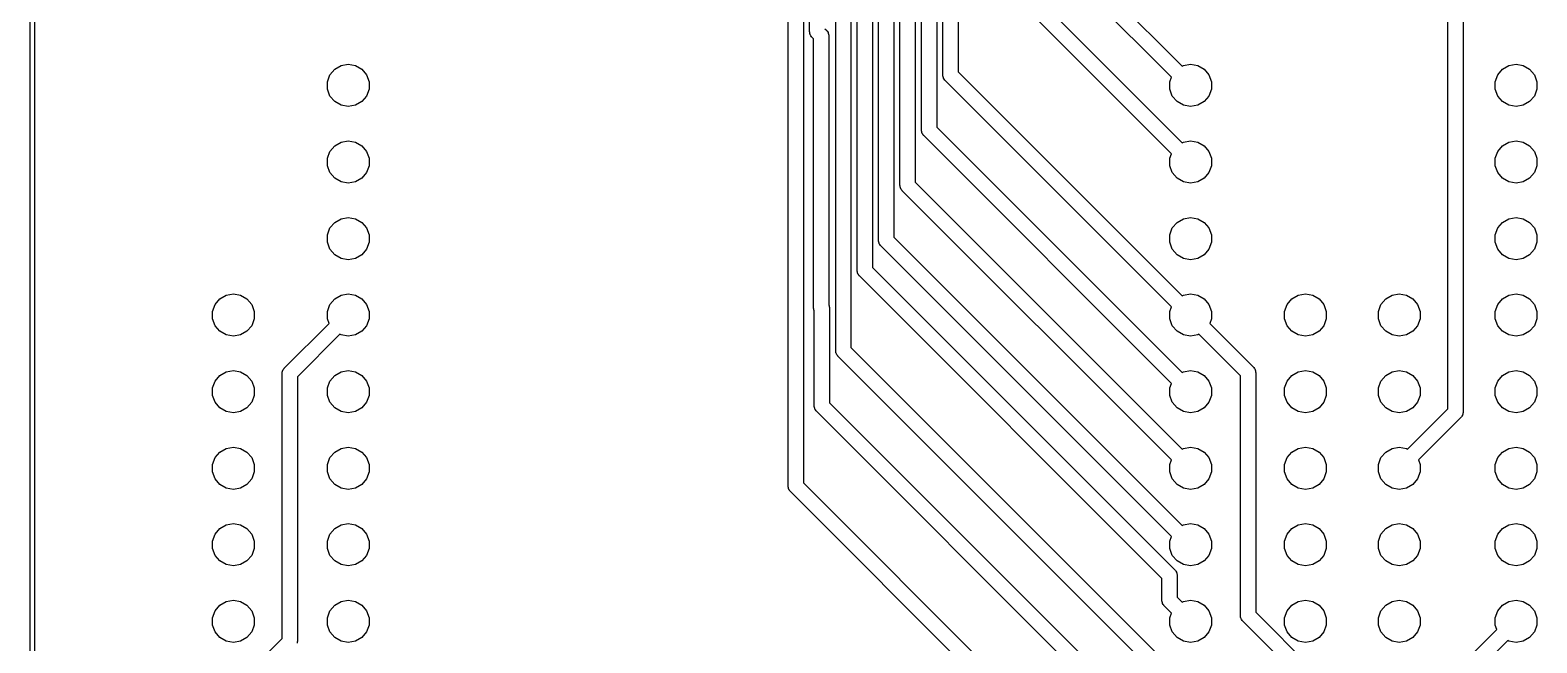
# Model space of a CAD drawing. Extents: x 25 to 346, y -457 to -16.
# Drawn here: x 25.32 to 75.3, y -358.22 to -337.89 of the extents above; entities that cross this region are included whole.
import ezdxf

# ---------------------------------------------------------------- set-up
doc = ezdxf.new("R2010")
doc.units = 0
doc.header["$MEASUREMENT"] = 0
doc.layers.add('BLACK', color=7, linetype='CONTINUOUS')

msp = doc.modelspace()

# ---------------------------------------------------------------- linework, layer by layer
at = {"layer": 'Black'}
for p, q in [((25.325, -456.565), (25.325, -16.51)), ((25.475, -16.585), (25.475, -456.49)), ((55.6006, -339.382), (55.6006, -265.619)), ((56.1086, -265.513), (56.1086, -339.277)), ((54.1781, -343.04), (54.1781, -266.208)), ((54.6861, -266.103), (54.6861, -342.934)), ((52.7557, -345.868), (52.7557, -266.805)), ((53.2637, -266.7), (53.2637, -345.762)), ((53.4669, -344.868), (53.4669, -266.511)), ((53.9749, -266.405), (53.9749, -344.763)), ((51.181, -337.947), (51.181, -267.313)), ((52.0445, -348.526), (52.0445, -267.161)), ((52.5525, -267.056), (52.5525, -348.421)), ((50.4698, -353.019), (50.4698, -267.608)), ((50.9778, -267.503), (50.9778, -352.914)), ((54.8894, -341.211), (54.8894, -292.481)), ((55.3974, -292.481), (55.3974, -341.106)), ((72.3519, -350.453), (72.3519, -331.572)), ((72.8599, -331.677), (72.8599, -350.558)), ((57.531, -333.079), (63.5397, -339.088)), ((63.1829, -339.45), (57.0974, -333.364)), ((63.1829, -341.99), (56.3862, -335.193)), ((56.8198, -334.908), (63.5397, -341.628)), ((51.689, -337.842), (51.7416, -337.894)), ((51.1829, -337.958), (51.181, -337.947)), ((51.182, -337.969), (51.1829, -337.958)), ((51.1906, -338.001), (51.182, -337.969)), ((51.1963, -338.034), (51.1906, -338.001)), ((51.2019, -338.044), (51.1963, -338.034)), ((51.2048, -338.054), (51.2019, -338.044)), ((51.2238, -338.082), (51.2048, -338.054)), ((51.2404, -338.11), (51.2238, -338.082)), ((51.249, -338.117), (51.2404, -338.11)), ((51.2554, -338.127), (51.249, -338.117)), ((51.308, -338.179), (51.2554, -338.127)), ((51.308, -347.091), (51.308, -338.179)), ((51.7416, -337.894), (51.748, -337.904)), ((51.748, -337.904), (51.7566, -337.911)), ((51.7566, -337.911), (51.7732, -337.939)), ((51.7732, -337.939), (51.7922, -337.967)), ((51.7922, -337.967), (51.7951, -337.977)), ((51.7951, -337.977), (51.8007, -337.987)), ((51.8007, -337.987), (51.8064, -338.02)), ((51.8064, -338.02), (51.815, -338.052)), ((51.815, -338.052), (51.8141, -338.063)), ((51.8141, -338.063), (51.816, -338.074)), ((51.816, -338.074), (51.816, -347.007)), ((35.2703, -339.374), (35.4268, -339.188)), ((35.4268, -339.188), (35.6377, -339.066)), ((35.6377, -339.066), (35.8775, -339.024)), ((35.8775, -339.024), (36.1173, -339.066)), ((36.1173, -339.066), (36.3282, -339.188)), ((36.3282, -339.188), (36.4847, -339.374)), ((56.1086, -339.277), (63.5397, -346.708)), ((63.5397, -339.088), (63.5777, -339.066)), ((63.5777, -339.066), (63.8175, -339.024)), ((63.8175, -339.024), (64.0573, -339.066)), ((64.0573, -339.066), (64.2682, -339.188)), ((64.2682, -339.188), (64.4247, -339.374)), ((74.0053, -339.374), (74.1618, -339.188)), ((74.1618, -339.188), (74.3727, -339.066)), ((74.3727, -339.066), (74.6125, -339.024)), ((74.6125, -339.024), (74.8523, -339.066)), ((74.8523, -339.066), (75.0632, -339.188)), ((75.0632, -339.188), (75.2197, -339.374)), ((35.187, -339.603), (35.2703, -339.374)), ((35.187, -339.847), (35.187, -339.603)), ((35.2703, -340.076), (35.187, -339.847)), ((36.4847, -339.374), (36.568, -339.603)), ((36.568, -339.847), (36.4847, -340.076)), ((36.568, -339.603), (36.568, -339.847)), ((55.6025, -339.393), (55.6006, -339.382)), ((55.6015, -339.404), (55.6025, -339.393)), ((55.6101, -339.436), (55.6015, -339.404)), ((55.6159, -339.469), (55.6101, -339.436)), ((55.6215, -339.479), (55.6159, -339.469)), ((55.6244, -339.489), (55.6215, -339.479)), ((55.6434, -339.517), (55.6244, -339.489)), ((55.66, -339.545), (55.6434, -339.517)), ((55.6686, -339.553), (55.66, -339.545)), ((55.675, -339.562), (55.6686, -339.553)), ((63.1829, -347.07), (55.675, -339.562)), ((63.127, -339.603), (63.1829, -339.45)), ((63.127, -339.847), (63.127, -339.603)), ((63.2103, -340.076), (63.127, -339.847)), ((64.4247, -339.374), (64.508, -339.603)), ((64.508, -339.847), (64.4247, -340.076)), ((64.508, -339.603), (64.508, -339.847)), ((73.922, -339.603), (74.0053, -339.374)), ((73.922, -339.847), (73.922, -339.603)), ((74.0053, -340.076), (73.922, -339.847)), ((75.2197, -339.374), (75.303, -339.603)), ((75.303, -339.847), (75.2197, -340.076)), ((75.303, -339.603), (75.303, -339.847)), ((35.4268, -340.262), (35.2703, -340.076)), ((35.6377, -340.384), (35.4268, -340.262)), ((36.3282, -340.262), (36.1173, -340.384)), ((36.4847, -340.076), (36.3282, -340.262)), ((63.3668, -340.262), (63.2103, -340.076)), ((63.5777, -340.384), (63.3668, -340.262)), ((64.2682, -340.262), (64.0573, -340.384)), ((64.4247, -340.076), (64.2682, -340.262)), ((74.1618, -340.262), (74.0053, -340.076)), ((74.3727, -340.384), (74.1618, -340.262)), ((75.0632, -340.262), (74.8523, -340.384)), ((75.2197, -340.076), (75.0632, -340.262)), ((35.8775, -340.426), (35.6377, -340.384)), ((36.1173, -340.384), (35.8775, -340.426)), ((63.8175, -340.426), (63.5777, -340.384)), ((64.0573, -340.384), (63.8175, -340.426)), ((74.6125, -340.426), (74.3727, -340.384)), ((74.8523, -340.384), (74.6125, -340.426)), ((54.8913, -341.222), (54.8894, -341.211)), ((54.8903, -341.233), (54.8913, -341.222)), ((54.8989, -341.265), (54.8903, -341.233)), ((54.9047, -341.298), (54.8989, -341.265)), ((54.9103, -341.307), (54.9047, -341.298)), ((54.9132, -341.318), (54.9103, -341.307)), ((54.9322, -341.345), (54.9132, -341.318)), ((54.9488, -341.374), (54.9322, -341.345)), ((55.3974, -341.106), (63.5397, -349.248)), ((35.2703, -341.914), (35.4268, -341.728)), ((35.4268, -341.728), (35.6377, -341.606)), ((35.6377, -341.606), (35.8775, -341.564)), ((35.8775, -341.564), (36.1173, -341.606)), ((36.1173, -341.606), (36.3282, -341.728)), ((36.3282, -341.728), (36.4847, -341.914)), ((54.9573, -341.381), (54.9488, -341.374)), ((54.9638, -341.39), (54.9573, -341.381)), ((63.1829, -349.61), (54.9638, -341.39)), ((63.5397, -341.628), (63.5777, -341.606)), ((63.5777, -341.606), (63.8175, -341.564)), ((63.8175, -341.564), (64.0573, -341.606)), ((64.0573, -341.606), (64.2682, -341.728)), ((64.2682, -341.728), (64.4247, -341.914)), ((74.0053, -341.914), (74.1618, -341.728)), ((74.1618, -341.728), (74.3727, -341.606)), ((74.3727, -341.606), (74.6125, -341.564)), ((74.6125, -341.564), (74.8523, -341.606)), ((74.8523, -341.606), (75.0632, -341.728)), ((75.0632, -341.728), (75.2197, -341.914)), ((35.187, -342.143), (35.2703, -341.914)), ((35.187, -342.387), (35.187, -342.143)), ((36.4847, -341.914), (36.568, -342.143)), ((36.568, -342.143), (36.568, -342.387)), ((63.127, -342.143), (63.1829, -341.99)), ((63.127, -342.387), (63.127, -342.143)), ((64.4247, -341.914), (64.508, -342.143)), ((64.508, -342.143), (64.508, -342.387)), ((73.922, -342.143), (74.0053, -341.914)), ((73.922, -342.387), (73.922, -342.143)), ((75.2197, -341.914), (75.303, -342.143)), ((75.303, -342.143), (75.303, -342.387)), ((35.2703, -342.616), (35.187, -342.387)), ((35.4268, -342.802), (35.2703, -342.616)), ((35.6377, -342.924), (35.4268, -342.802)), ((36.3282, -342.802), (36.1173, -342.924)), ((36.4847, -342.616), (36.3282, -342.802)), ((36.568, -342.387), (36.4847, -342.616)), ((63.2103, -342.616), (63.127, -342.387)), ((63.3668, -342.802), (63.2103, -342.616)), ((63.5777, -342.924), (63.3668, -342.802)), ((64.2682, -342.802), (64.0573, -342.924)), ((64.4247, -342.616), (64.2682, -342.802)), ((64.508, -342.387), (64.4247, -342.616)), ((74.0053, -342.616), (73.922, -342.387)), ((74.1618, -342.802), (74.0053, -342.616)), ((74.3727, -342.924), (74.1618, -342.802)), ((75.0632, -342.802), (74.8523, -342.924)), ((75.2197, -342.616), (75.0632, -342.802)), ((75.303, -342.387), (75.2197, -342.616)), ((35.8775, -342.966), (35.6377, -342.924)), ((36.1173, -342.924), (35.8775, -342.966)), ((54.1801, -343.051), (54.1781, -343.04)), ((54.1791, -343.062), (54.1801, -343.051)), ((54.1877, -343.094), (54.1791, -343.062)), ((54.1935, -343.127), (54.1877, -343.094)), ((54.1991, -343.136), (54.1935, -343.127)), ((54.2019, -343.147), (54.1991, -343.136)), ((54.221, -343.174), (54.2019, -343.147)), ((54.2376, -343.203), (54.221, -343.174)), ((54.2461, -343.21), (54.2376, -343.203)), ((54.2525, -343.219), (54.2461, -343.21)), ((63.1829, -352.15), (54.2525, -343.219)), ((54.6861, -342.934), (63.5397, -351.788)), ((63.8175, -342.966), (63.5777, -342.924)), ((64.0573, -342.924), (63.8175, -342.966)), ((74.6125, -342.966), (74.3727, -342.924)), ((74.8523, -342.924), (74.6125, -342.966)), ((35.2703, -344.454), (35.4268, -344.268)), ((35.4268, -344.268), (35.6377, -344.146)), ((35.6377, -344.146), (35.8775, -344.104)), ((35.8775, -344.104), (36.1173, -344.146)), ((36.1173, -344.146), (36.3282, -344.268)), ((36.3282, -344.268), (36.4847, -344.454)), ((63.2103, -344.454), (63.3668, -344.268)), ((63.3668, -344.268), (63.5777, -344.146)), ((63.5777, -344.146), (63.8175, -344.104)), ((63.8175, -344.104), (64.0573, -344.146)), ((64.0573, -344.146), (64.2682, -344.268)), ((64.2682, -344.268), (64.4247, -344.454)), ((74.0053, -344.454), (74.1618, -344.268)), ((74.1618, -344.268), (74.3727, -344.146)), ((74.3727, -344.146), (74.6125, -344.104)), ((74.6125, -344.104), (74.8523, -344.146)), ((74.8523, -344.146), (75.0632, -344.268)), ((75.0632, -344.268), (75.2197, -344.454)), ((35.187, -344.683), (35.2703, -344.454)), ((35.187, -344.927), (35.187, -344.683)), ((36.4847, -344.454), (36.568, -344.683)), ((36.568, -344.683), (36.568, -344.927)), ((53.9749, -344.763), (63.2986, -354.087)), ((63.127, -344.683), (63.2103, -344.454)), ((63.127, -344.927), (63.127, -344.683)), ((64.4247, -344.454), (64.508, -344.683)), ((64.508, -344.683), (64.508, -344.927)), ((73.922, -344.683), (74.0053, -344.454)), ((73.922, -344.927), (73.922, -344.683)), ((75.2197, -344.454), (75.303, -344.683)), ((75.303, -344.683), (75.303, -344.927)), ((35.2703, -345.156), (35.187, -344.927)), ((35.4268, -345.342), (35.2703, -345.156)), ((35.6377, -345.464), (35.4268, -345.342)), ((36.3282, -345.342), (36.1173, -345.464)), ((36.4847, -345.156), (36.3282, -345.342)), ((36.568, -344.927), (36.4847, -345.156)), ((53.4689, -344.879), (53.4669, -344.868)), ((53.4679, -344.891), (53.4689, -344.879)), ((53.4765, -344.923), (53.4679, -344.891)), ((53.4823, -344.955), (53.4765, -344.923)), ((53.4878, -344.965), (53.4823, -344.955)), ((53.4907, -344.976), (53.4878, -344.965)), ((53.5098, -345.003), (53.4907, -344.976)), ((53.5264, -345.032), (53.5098, -345.003)), ((53.5349, -345.039), (53.5264, -345.032)), ((53.5413, -345.048), (53.5349, -345.039)), ((62.9394, -354.446), (53.5413, -345.048)), ((63.2103, -345.156), (63.127, -344.927)), ((63.3668, -345.342), (63.2103, -345.156)), ((63.5777, -345.464), (63.3668, -345.342)), ((64.2682, -345.342), (64.0573, -345.464)), ((64.4247, -345.156), (64.2682, -345.342)), ((64.508, -344.927), (64.4247, -345.156)), ((74.0053, -345.156), (73.922, -344.927)), ((74.1618, -345.342), (74.0053, -345.156)), ((74.3727, -345.464), (74.1618, -345.342)), ((75.0632, -345.342), (74.8523, -345.464)), ((75.2197, -345.156), (75.0632, -345.342)), ((75.303, -344.927), (75.2197, -345.156)), ((35.8775, -345.506), (35.6377, -345.464)), ((36.1173, -345.464), (35.8775, -345.506)), ((53.2637, -345.762), (63.2986, -355.797)), ((63.8175, -345.506), (63.5777, -345.464)), ((64.0573, -345.464), (63.8175, -345.506)), ((74.6125, -345.506), (74.3727, -345.464)), ((74.8523, -345.464), (74.6125, -345.506)), ((52.7577, -345.879), (52.7557, -345.868)), ((52.7567, -345.89), (52.7577, -345.879)), ((52.7653, -345.922), (52.7567, -345.89)), ((52.771, -345.955), (52.7653, -345.922)), ((52.7766, -345.964), (52.771, -345.955)), ((52.7795, -345.975), (52.7766, -345.964)), ((52.7986, -346.002), (52.7795, -345.975)), ((52.8152, -346.031), (52.7986, -346.002)), ((52.8237, -346.038), (52.8152, -346.031)), ((52.8301, -346.047), (52.8237, -346.038)), ((62.865, -356.082), (52.8301, -346.047)), ((31.4603, -346.994), (31.6168, -346.808)), ((31.6168, -346.808), (31.8277, -346.686)), ((31.8277, -346.686), (32.0675, -346.644)), ((32.0675, -346.644), (32.3073, -346.686)), ((32.3073, -346.686), (32.5182, -346.808)), ((32.5182, -346.808), (32.6747, -346.994)), ((35.2703, -346.994), (35.4268, -346.808)), ((35.4268, -346.808), (35.6377, -346.686)), ((35.6377, -346.686), (35.8775, -346.644)), ((35.8775, -346.644), (36.1173, -346.686)), ((36.1173, -346.686), (36.3282, -346.808)), ((36.3282, -346.808), (36.4847, -346.994)), ((63.5397, -346.708), (63.5777, -346.686)), ((63.5777, -346.686), (63.8175, -346.644)), ((63.8175, -346.644), (64.0573, -346.686)), ((64.0573, -346.686), (64.2682, -346.808)), ((64.2682, -346.808), (64.4247, -346.994)), ((67.0203, -346.994), (67.1768, -346.808)), ((67.1768, -346.808), (67.3877, -346.686)), ((67.3877, -346.686), (67.6275, -346.644)), ((67.6275, -346.644), (67.8673, -346.686)), ((67.8673, -346.686), (68.0782, -346.808)), ((68.0782, -346.808), (68.2347, -346.994)), ((70.1318, -346.994), (70.2883, -346.808)), ((70.2883, -346.808), (70.4992, -346.686)), ((70.4992, -346.686), (70.739, -346.644)), ((70.739, -346.644), (70.9788, -346.686)), ((70.9788, -346.686), (71.1897, -346.808)), ((71.1897, -346.808), (71.3462, -346.994)), ((74.0053, -346.994), (74.1618, -346.808)), ((74.1618, -346.808), (74.3727, -346.686)), ((74.3727, -346.686), (74.6125, -346.644)), ((74.6125, -346.644), (74.8523, -346.686)), ((74.8523, -346.686), (75.0632, -346.808)), ((75.0632, -346.808), (75.2197, -346.994)), ((31.377, -347.223), (31.4603, -346.994)), ((31.377, -347.467), (31.377, -347.223)), ((32.6747, -346.994), (32.758, -347.223)), ((32.758, -347.223), (32.758, -347.467)), ((35.187, -347.223), (35.2703, -346.994)), ((35.187, -347.467), (35.187, -347.223)), ((36.4847, -346.994), (36.568, -347.223)), ((36.568, -347.223), (36.568, -347.467)), ((51.3099, -347.102), (51.308, -347.091)), ((51.309, -347.113), (51.3099, -347.102)), ((51.3176, -347.145), (51.309, -347.113)), ((51.3233, -347.178), (51.3176, -347.145)), ((51.3289, -347.188), (51.3233, -347.178)), ((51.3318, -347.198), (51.3289, -347.188)), ((51.3333, -347.201), (51.3318, -347.198)), ((51.3333, -350.355), (51.3333, -347.201)), ((51.816, -347.007), (51.8175, -347.009)), ((51.8175, -347.009), (51.8204, -347.02)), ((51.8204, -347.02), (51.826, -347.029)), ((51.826, -347.029), (51.8318, -347.062)), ((51.8318, -347.062), (51.8403, -347.094)), ((51.8403, -347.094), (51.8394, -347.105)), ((51.8394, -347.105), (51.8413, -347.116)), ((51.8413, -347.116), (51.8413, -350.25)), ((63.127, -347.223), (63.1829, -347.07)), ((63.127, -347.467), (63.127, -347.223)), ((64.4247, -346.994), (64.508, -347.223)), ((64.508, -347.223), (64.508, -347.467)), ((66.937, -347.223), (67.0203, -346.994)), ((66.937, -347.467), (66.937, -347.223)), ((68.2347, -346.994), (68.318, -347.223)), ((68.318, -347.223), (68.318, -347.467)), ((70.0485, -347.223), (70.1318, -346.994)), ((70.0485, -347.467), (70.0485, -347.223)), ((71.3462, -346.994), (71.4295, -347.223)), ((71.4295, -347.223), (71.4295, -347.467)), ((73.922, -347.223), (74.0053, -346.994)), ((73.922, -347.467), (73.922, -347.223)), ((75.2197, -346.994), (75.303, -347.223)), ((75.303, -347.223), (75.303, -347.467)), ((31.4603, -347.696), (31.377, -347.467)), ((31.6168, -347.882), (31.4603, -347.696)), ((32.6747, -347.696), (32.5182, -347.882)), ((32.758, -347.467), (32.6747, -347.696)), ((33.7548, -349.108), (35.2429, -347.62)), ((35.2429, -347.62), (35.187, -347.467)), ((36.4847, -347.696), (36.3282, -347.882)), ((36.568, -347.467), (36.4847, -347.696)), ((63.2103, -347.696), (63.127, -347.467)), ((63.3668, -347.882), (63.2103, -347.696)), ((64.508, -347.467), (64.4521, -347.62)), ((64.4521, -347.62), (65.9021, -349.07)), ((67.0203, -347.696), (66.937, -347.467)), ((67.1768, -347.882), (67.0203, -347.696)), ((68.2347, -347.696), (68.0782, -347.882)), ((68.318, -347.467), (68.2347, -347.696)), ((70.1318, -347.696), (70.0485, -347.467)), ((70.2883, -347.882), (70.1318, -347.696)), ((71.3462, -347.696), (71.1897, -347.882)), ((71.4295, -347.467), (71.3462, -347.696)), ((74.0053, -347.696), (73.922, -347.467)), ((74.1618, -347.882), (74.0053, -347.696)), ((75.2197, -347.696), (75.0632, -347.882)), ((75.303, -347.467), (75.2197, -347.696)), ((31.8277, -348.004), (31.6168, -347.882)), ((32.0675, -348.046), (31.8277, -348.004)), ((32.3073, -348.004), (32.0675, -348.046)), ((32.5182, -347.882), (32.3073, -348.004)), ((35.5997, -347.982), (34.1884, -349.393)), ((35.6377, -348.004), (35.5997, -347.982)), ((35.8775, -348.046), (35.6377, -348.004)), ((36.1173, -348.004), (35.8775, -348.046)), ((36.3282, -347.882), (36.1173, -348.004)), ((63.5777, -348.004), (63.3668, -347.882)), ((63.8175, -348.046), (63.5777, -348.004)), ((64.0573, -348.004), (63.8175, -348.046)), ((64.0953, -347.982), (64.0573, -348.004)), ((65.4685, -349.355), (64.0953, -347.982)), ((67.3877, -348.004), (67.1768, -347.882)), ((67.6275, -348.046), (67.3877, -348.004)), ((67.8673, -348.004), (67.6275, -348.046)), ((68.0782, -347.882), (67.8673, -348.004)), ((70.4992, -348.004), (70.2883, -347.882)), ((70.739, -348.046), (70.4992, -348.004)), ((70.9788, -348.004), (70.739, -348.046)), ((71.1897, -347.882), (70.9788, -348.004)), ((74.3727, -348.004), (74.1618, -347.882)), ((74.6125, -348.046), (74.3727, -348.004)), ((74.8523, -348.004), (74.6125, -348.046)), ((75.0632, -347.882), (74.8523, -348.004)), ((52.0465, -348.537), (52.0445, -348.526)), ((52.0455, -348.548), (52.0465, -348.537)), ((52.0541, -348.58), (52.0455, -348.548)), ((52.0598, -348.613), (52.0541, -348.58)), ((52.0654, -348.623), (52.0598, -348.613)), ((52.0683, -348.633), (52.0654, -348.623)), ((52.0874, -348.661), (52.0683, -348.633)), ((52.1039, -348.689), (52.0874, -348.661)), ((52.1125, -348.696), (52.1039, -348.689)), ((52.1189, -348.706), (52.1125, -348.696)), ((63.1829, -359.77), (52.1189, -348.706)), ((52.5525, -348.421), (63.5397, -359.408)), ((31.6168, -349.348), (31.8277, -349.226)), ((31.8277, -349.226), (32.0675, -349.184)), ((32.0675, -349.184), (32.3073, -349.226)), ((32.3073, -349.226), (32.5182, -349.348)), ((33.6804, -349.288), (33.6824, -349.277)), ((33.6804, -358.073), (33.6804, -349.288)), ((33.6814, -349.266), (33.69, -349.234)), ((33.6824, -349.277), (33.6814, -349.266)), ((33.69, -349.234), (33.6957, -349.201)), ((33.6957, -349.201), (33.7013, -349.192)), ((33.7013, -349.192), (33.7042, -349.181)), ((33.7042, -349.181), (33.7232, -349.154)), ((33.7232, -349.154), (33.7398, -349.125)), ((33.7398, -349.125), (33.7484, -349.118)), ((33.7484, -349.118), (33.7548, -349.108)), ((35.4268, -349.348), (35.6377, -349.226)), ((35.6377, -349.226), (35.8775, -349.184)), ((35.8775, -349.184), (36.1173, -349.226)), ((36.1173, -349.226), (36.3282, -349.348)), ((63.5397, -349.248), (63.5777, -349.226)), ((63.5777, -349.226), (63.8175, -349.184)), ((63.8175, -349.184), (64.0573, -349.226)), ((64.0573, -349.226), (64.2682, -349.348)), ((65.9021, -349.07), (65.9085, -349.08)), ((65.9085, -349.08), (65.9171, -349.087)), ((65.9171, -349.087), (65.9337, -349.115)), ((65.9337, -349.115), (65.9527, -349.143)), ((65.9527, -349.143), (65.9556, -349.153)), ((65.9556, -349.153), (65.9612, -349.163)), ((65.9612, -349.163), (65.9669, -349.196)), ((65.9669, -349.196), (65.9755, -349.228)), ((65.9755, -349.228), (65.9746, -349.239)), ((65.9746, -349.239), (65.9765, -349.25)), ((65.9765, -349.25), (65.9765, -357.205)), ((67.1768, -349.348), (67.3877, -349.226)), ((67.3877, -349.226), (67.6275, -349.184)), ((67.6275, -349.184), (67.8673, -349.226)), ((67.8673, -349.226), (68.0782, -349.348)), ((70.2883, -349.348), (70.4992, -349.226)), ((70.4992, -349.226), (70.739, -349.184)), ((70.739, -349.184), (70.9788, -349.226)), ((70.9788, -349.226), (71.1897, -349.348)), ((74.1618, -349.348), (74.3727, -349.226)), ((74.3727, -349.226), (74.6125, -349.184)), ((74.6125, -349.184), (74.8523, -349.226)), ((74.8523, -349.226), (75.0632, -349.348)), ((31.377, -349.763), (31.4603, -349.534)), ((31.377, -350.007), (31.377, -349.763)), ((31.4603, -349.534), (31.6168, -349.348)), ((32.5182, -349.348), (32.6747, -349.534)), ((32.6747, -349.534), (32.758, -349.763)), ((32.758, -349.763), (32.758, -350.007)), ((34.1884, -349.393), (34.1884, -358.178)), ((35.187, -349.763), (35.2703, -349.534)), ((35.187, -350.007), (35.187, -349.763)), ((35.2703, -349.534), (35.4268, -349.348)), ((36.3282, -349.348), (36.4847, -349.534)), ((36.4847, -349.534), (36.568, -349.763)), ((36.568, -349.763), (36.568, -350.007)), ((63.127, -349.763), (63.1829, -349.61)), ((63.127, -350.007), (63.127, -349.763)), ((64.2682, -349.348), (64.4247, -349.534)), ((64.4247, -349.534), (64.508, -349.763)), ((64.508, -349.763), (64.508, -350.007)), ((65.4685, -357.31), (65.4685, -349.355)), ((66.937, -349.763), (67.0203, -349.534)), ((66.937, -350.007), (66.937, -349.763)), ((67.0203, -349.534), (67.1768, -349.348)), ((68.0782, -349.348), (68.2347, -349.534)), ((68.2347, -349.534), (68.318, -349.763)), ((68.318, -349.763), (68.318, -350.007)), ((70.0485, -349.763), (70.1318, -349.534)), ((70.0485, -350.007), (70.0485, -349.763)), ((70.1318, -349.534), (70.2883, -349.348)), ((71.1897, -349.348), (71.3462, -349.534)), ((71.3462, -349.534), (71.4295, -349.763)), ((71.4295, -349.763), (71.4295, -350.007)), ((73.922, -349.763), (74.0053, -349.534)), ((73.922, -350.007), (73.922, -349.763)), ((74.0053, -349.534), (74.1618, -349.348)), ((75.0632, -349.348), (75.2197, -349.534)), ((75.2197, -349.534), (75.303, -349.763)), ((75.303, -349.763), (75.303, -350.007)), ((31.4603, -350.236), (31.377, -350.007)), ((31.6168, -350.422), (31.4603, -350.236)), ((32.6747, -350.236), (32.5182, -350.422)), ((32.758, -350.007), (32.6747, -350.236)), ((35.2703, -350.236), (35.187, -350.007)), ((35.4268, -350.422), (35.2703, -350.236)), ((36.4847, -350.236), (36.3282, -350.422)), ((36.568, -350.007), (36.4847, -350.236)), ((51.8413, -350.25), (63.5397, -361.948)), ((63.2103, -350.236), (63.127, -350.007)), ((63.3668, -350.422), (63.2103, -350.236)), ((64.4247, -350.236), (64.2682, -350.422)), ((64.508, -350.007), (64.4247, -350.236)), ((67.0203, -350.236), (66.937, -350.007)), ((67.1768, -350.422), (67.0203, -350.236)), ((68.2347, -350.236), (68.0782, -350.422)), ((68.318, -350.007), (68.2347, -350.236)), ((70.1318, -350.236), (70.0485, -350.007)), ((70.2883, -350.422), (70.1318, -350.236)), ((71.3462, -350.236), (71.1897, -350.422)), ((71.4295, -350.007), (71.3462, -350.236)), ((74.0053, -350.236), (73.922, -350.007)), ((74.1618, -350.422), (74.0053, -350.236)), ((75.2197, -350.236), (75.0632, -350.422)), ((75.303, -350.007), (75.2197, -350.236)), ((31.8277, -350.544), (31.6168, -350.422)), ((32.0675, -350.586), (31.8277, -350.544)), ((32.3073, -350.544), (32.0675, -350.586)), ((32.5182, -350.422), (32.3073, -350.544)), ((35.6377, -350.544), (35.4268, -350.422)), ((35.8775, -350.586), (35.6377, -350.544)), ((36.1173, -350.544), (35.8775, -350.586)), ((36.3282, -350.422), (36.1173, -350.544)), ((51.3353, -350.366), (51.3333, -350.355)), ((51.3343, -350.377), (51.3353, -350.366)), ((51.3429, -350.409), (51.3343, -350.377)), ((51.3486, -350.442), (51.3429, -350.409)), ((51.3542, -350.451), (51.3486, -350.442)), ((51.3571, -350.462), (51.3542, -350.451)), ((51.3761, -350.489), (51.3571, -350.462)), ((51.3927, -350.518), (51.3761, -350.489)), ((51.4013, -350.525), (51.3927, -350.518)), ((51.4077, -350.534), (51.4013, -350.525)), ((63.1829, -362.31), (51.4077, -350.534)), ((63.5777, -350.544), (63.3668, -350.422)), ((63.8175, -350.586), (63.5777, -350.544)), ((64.0573, -350.544), (63.8175, -350.586)), ((64.2682, -350.422), (64.0573, -350.544)), ((67.3877, -350.544), (67.1768, -350.422)), ((67.6275, -350.586), (67.3877, -350.544)), ((67.8673, -350.544), (67.6275, -350.586)), ((68.0782, -350.422), (67.8673, -350.544)), ((70.4992, -350.544), (70.2883, -350.422)), ((70.739, -350.586), (70.4992, -350.544)), ((70.9788, -350.544), (70.739, -350.586)), ((71.1897, -350.422), (70.9788, -350.544)), ((71.2579, -351.547), (72.3519, -350.453)), ((72.7855, -350.738), (71.6171, -351.906)), ((72.7919, -350.729), (72.7855, -350.738)), ((72.8005, -350.721), (72.7919, -350.729)), ((72.8171, -350.693), (72.8005, -350.721)), ((72.8361, -350.665), (72.8171, -350.693)), ((72.839, -350.655), (72.8361, -350.665)), ((72.8446, -350.645), (72.839, -350.655)), ((72.8504, -350.612), (72.8446, -350.645)), ((72.8589, -350.58), (72.8504, -350.612)), ((72.8599, -350.558), (72.858, -350.569)), ((72.858, -350.569), (72.8589, -350.58)), ((74.3727, -350.544), (74.1618, -350.422)), ((74.6125, -350.586), (74.3727, -350.544)), ((74.8523, -350.544), (74.6125, -350.586)), ((75.0632, -350.422), (74.8523, -350.544)), ((31.6168, -351.888), (31.8277, -351.766)), ((31.8277, -351.766), (32.0675, -351.724)), ((32.0675, -351.724), (32.3073, -351.766)), ((32.3073, -351.766), (32.5182, -351.888)), ((35.4268, -351.888), (35.6377, -351.766)), ((35.6377, -351.766), (35.8775, -351.724)), ((35.8775, -351.724), (36.1173, -351.766)), ((36.1173, -351.766), (36.3282, -351.888)), ((63.5397, -351.788), (63.5777, -351.766)), ((63.5777, -351.766), (63.8175, -351.724)), ((63.8175, -351.724), (64.0573, -351.766)), ((64.0573, -351.766), (64.2682, -351.888)), ((67.1768, -351.888), (67.3877, -351.766)), ((67.3877, -351.766), (67.6275, -351.724)), ((67.6275, -351.724), (67.8673, -351.766)), ((67.8673, -351.766), (68.0782, -351.888)), ((70.2883, -351.888), (70.4992, -351.766)), ((70.4992, -351.766), (70.739, -351.724)), ((70.739, -351.724), (70.9788, -351.766)), ((70.9788, -351.766), (71.0168, -351.788)), ((71.0168, -351.788), (71.2579, -351.547)), ((74.1618, -351.888), (74.3727, -351.766)), ((74.3727, -351.766), (74.6125, -351.724)), ((74.6125, -351.724), (74.8523, -351.766)), ((74.8523, -351.766), (75.0632, -351.888)), ((31.377, -352.303), (31.4603, -352.074)), ((31.377, -352.547), (31.377, -352.303)), ((31.4603, -352.074), (31.6168, -351.888)), ((32.5182, -351.888), (32.6747, -352.074)), ((32.6747, -352.074), (32.758, -352.303)), ((32.758, -352.303), (32.758, -352.547)), ((35.187, -352.303), (35.2703, -352.074)), ((35.187, -352.547), (35.187, -352.303)), ((35.2703, -352.074), (35.4268, -351.888)), ((36.3282, -351.888), (36.4847, -352.074)), ((36.4847, -352.074), (36.568, -352.303)), ((36.568, -352.303), (36.568, -352.547)), ((63.127, -352.303), (63.1829, -352.15)), ((63.127, -352.547), (63.127, -352.303)), ((64.2682, -351.888), (64.4247, -352.074)), ((64.4247, -352.074), (64.508, -352.303)), ((64.508, -352.303), (64.508, -352.547)), ((66.937, -352.303), (67.0203, -352.074)), ((66.937, -352.547), (66.937, -352.303)), ((67.0203, -352.074), (67.1768, -351.888)), ((68.0782, -351.888), (68.2347, -352.074)), ((68.2347, -352.074), (68.318, -352.303)), ((68.318, -352.303), (68.318, -352.547)), ((70.0485, -352.303), (70.1318, -352.074)), ((70.0485, -352.547), (70.0485, -352.303)), ((70.1318, -352.074), (70.2883, -351.888)), ((71.6171, -351.906), (71.3736, -352.15)), ((71.3736, -352.15), (71.4295, -352.303)), ((71.4295, -352.303), (71.4295, -352.547)), ((73.922, -352.303), (74.0053, -352.074)), ((73.922, -352.547), (73.922, -352.303)), ((74.0053, -352.074), (74.1618, -351.888)), ((75.0632, -351.888), (75.2197, -352.074)), ((75.2197, -352.074), (75.303, -352.303)), ((75.303, -352.303), (75.303, -352.547)), ((31.4603, -352.776), (31.377, -352.547)), ((31.6168, -352.962), (31.4603, -352.776)), ((32.6747, -352.776), (32.5182, -352.962)), ((32.758, -352.547), (32.6747, -352.776)), ((35.2703, -352.776), (35.187, -352.547)), ((35.4268, -352.962), (35.2703, -352.776)), ((36.4847, -352.776), (36.3282, -352.962)), ((36.568, -352.547), (36.4847, -352.776)), ((63.2103, -352.776), (63.127, -352.547)), ((63.3668, -352.962), (63.2103, -352.776)), ((64.4247, -352.776), (64.2682, -352.962)), ((64.508, -352.547), (64.4247, -352.776)), ((67.0203, -352.776), (66.937, -352.547)), ((67.1768, -352.962), (67.0203, -352.776)), ((68.2347, -352.776), (68.0782, -352.962)), ((68.318, -352.547), (68.2347, -352.776)), ((70.1318, -352.776), (70.0485, -352.547)), ((70.2883, -352.962), (70.1318, -352.776)), ((71.3462, -352.776), (71.1897, -352.962)), ((71.4295, -352.547), (71.3462, -352.776)), ((74.0053, -352.776), (73.922, -352.547)), ((74.1618, -352.962), (74.0053, -352.776)), ((75.2197, -352.776), (75.0632, -352.962)), ((75.303, -352.547), (75.2197, -352.776)), ((31.8277, -353.084), (31.6168, -352.962)), ((32.0675, -353.126), (31.8277, -353.084)), ((32.3073, -353.084), (32.0675, -353.126)), ((32.5182, -352.962), (32.3073, -353.084)), ((35.6377, -353.084), (35.4268, -352.962)), ((35.8775, -353.126), (35.6377, -353.084)), ((36.1173, -353.084), (35.8775, -353.126)), ((36.3282, -352.962), (36.1173, -353.084)), ((50.4717, -353.03), (50.4698, -353.019)), ((50.4708, -353.041), (50.4717, -353.03)), ((50.4793, -353.073), (50.4708, -353.041)), ((50.4851, -353.106), (50.4793, -353.073)), ((50.4907, -353.116), (50.4851, -353.106)), ((50.4936, -353.126), (50.4907, -353.116)), ((50.5126, -353.154), (50.4936, -353.126)), ((50.5292, -353.182), (50.5126, -353.154)), ((50.5378, -353.19), (50.5292, -353.182)), ((50.5442, -353.199), (50.5378, -353.19)), ((62.6501, -365.305), (50.5442, -353.199)), ((50.9778, -352.914), (62.9349, -364.871)), ((63.5777, -353.084), (63.3668, -352.962)), ((63.8175, -353.126), (63.5777, -353.084)), ((64.0573, -353.084), (63.8175, -353.126)), ((64.2682, -352.962), (64.0573, -353.084)), ((67.3877, -353.084), (67.1768, -352.962)), ((67.6275, -353.126), (67.3877, -353.084)), ((67.8673, -353.084), (67.6275, -353.126)), ((68.0782, -352.962), (67.8673, -353.084)), ((70.4992, -353.084), (70.2883, -352.962)), ((70.739, -353.126), (70.4992, -353.084)), ((70.9788, -353.084), (70.739, -353.126)), ((71.1897, -352.962), (70.9788, -353.084)), ((74.3727, -353.084), (74.1618, -352.962)), ((74.6125, -353.126), (74.3727, -353.084)), ((74.8523, -353.084), (74.6125, -353.126)), ((75.0632, -352.962), (74.8523, -353.084)), ((31.6168, -354.428), (31.8277, -354.306)), ((31.8277, -354.306), (32.0675, -354.264)), ((32.0675, -354.264), (32.3073, -354.306)), ((32.3073, -354.306), (32.5182, -354.428)), ((35.4268, -354.428), (35.6377, -354.306)), ((35.6377, -354.306), (35.8775, -354.264)), ((35.8775, -354.264), (36.1173, -354.306)), ((36.1173, -354.306), (36.3282, -354.428)), ((63.2986, -354.087), (63.5397, -354.328)), ((63.5397, -354.328), (63.5777, -354.306)), ((63.5777, -354.306), (63.8175, -354.264)), ((63.8175, -354.264), (64.0573, -354.306)), ((64.0573, -354.306), (64.2682, -354.428)), ((67.1768, -354.428), (67.3877, -354.306)), ((67.3877, -354.306), (67.6275, -354.264)), ((67.6275, -354.264), (67.8673, -354.306)), ((67.8673, -354.306), (68.0782, -354.428)), ((70.2883, -354.428), (70.4992, -354.306)), ((70.4992, -354.306), (70.739, -354.264)), ((70.739, -354.264), (70.9788, -354.306)), ((70.9788, -354.306), (71.1897, -354.428)), ((74.1618, -354.428), (74.3727, -354.306)), ((74.3727, -354.306), (74.6125, -354.264)), ((74.6125, -354.264), (74.8523, -354.306)), ((74.8523, -354.306), (75.0632, -354.428)), ((31.377, -354.843), (31.4603, -354.614)), ((31.377, -355.087), (31.377, -354.843)), ((31.4603, -354.614), (31.6168, -354.428)), ((32.5182, -354.428), (32.6747, -354.614)), ((32.6747, -354.614), (32.758, -354.843)), ((32.758, -354.843), (32.758, -355.087)), ((35.187, -354.843), (35.2703, -354.614)), ((35.187, -355.087), (35.187, -354.843)), ((35.2703, -354.614), (35.4268, -354.428)), ((36.3282, -354.428), (36.4847, -354.614)), ((36.4847, -354.614), (36.568, -354.843)), ((36.568, -354.843), (36.568, -355.087)), ((63.1829, -354.69), (62.9394, -354.446)), ((63.127, -354.843), (63.1829, -354.69)), ((63.127, -355.087), (63.127, -354.843)), ((64.2682, -354.428), (64.4247, -354.614)), ((64.4247, -354.614), (64.508, -354.843)), ((64.508, -354.843), (64.508, -355.087)), ((66.937, -354.843), (67.0203, -354.614)), ((66.937, -355.087), (66.937, -354.843)), ((67.0203, -354.614), (67.1768, -354.428)), ((68.0782, -354.428), (68.2347, -354.614)), ((68.2347, -354.614), (68.318, -354.843)), ((68.318, -354.843), (68.318, -355.087)), ((70.0485, -354.843), (70.1318, -354.614)), ((70.0485, -355.087), (70.0485, -354.843)), ((70.1318, -354.614), (70.2883, -354.428)), ((71.1897, -354.428), (71.3462, -354.614)), ((71.3462, -354.614), (71.4295, -354.843)), ((71.4295, -354.843), (71.4295, -355.087)), ((73.922, -354.843), (74.0053, -354.614)), ((73.922, -355.087), (73.922, -354.843)), ((74.0053, -354.614), (74.1618, -354.428)), ((75.0632, -354.428), (75.2197, -354.614)), ((75.2197, -354.614), (75.303, -354.843)), ((75.303, -354.843), (75.303, -355.087)), ((31.4603, -355.316), (31.377, -355.087)), ((31.6168, -355.502), (31.4603, -355.316)), ((32.6747, -355.316), (32.5182, -355.502)), ((32.758, -355.087), (32.6747, -355.316)), ((35.2703, -355.316), (35.187, -355.087)), ((35.4268, -355.502), (35.2703, -355.316)), ((36.4847, -355.316), (36.3282, -355.502)), ((36.568, -355.087), (36.4847, -355.316)), ((63.2103, -355.316), (63.127, -355.087)), ((63.3668, -355.502), (63.2103, -355.316)), ((64.4247, -355.316), (64.2682, -355.502)), ((64.508, -355.087), (64.4247, -355.316)), ((67.0203, -355.316), (66.937, -355.087)), ((67.1768, -355.502), (67.0203, -355.316)), ((68.2347, -355.316), (68.0782, -355.502)), ((68.318, -355.087), (68.2347, -355.316)), ((70.1318, -355.316), (70.0485, -355.087)), ((70.2883, -355.502), (70.1318, -355.316)), ((71.3462, -355.316), (71.1897, -355.502)), ((71.4295, -355.087), (71.3462, -355.316)), ((74.0053, -355.316), (73.922, -355.087)), ((74.1618, -355.502), (74.0053, -355.316)), ((75.2197, -355.316), (75.0632, -355.502)), ((75.303, -355.087), (75.2197, -355.316)), ((31.8277, -355.624), (31.6168, -355.502)), ((32.0675, -355.666), (31.8277, -355.624)), ((32.3073, -355.624), (32.0675, -355.666)), ((32.5182, -355.502), (32.3073, -355.624)), ((35.6377, -355.624), (35.4268, -355.502)), ((35.8775, -355.666), (35.6377, -355.624)), ((36.1173, -355.624), (35.8775, -355.666)), ((36.3282, -355.502), (36.1173, -355.624)), ((63.2986, -355.797), (63.305, -355.806)), ((63.305, -355.806), (63.3136, -355.814)), ((63.3136, -355.814), (63.3302, -355.842)), ((63.3302, -355.842), (63.3492, -355.87)), ((63.5777, -355.624), (63.3668, -355.502)), ((63.8175, -355.666), (63.5777, -355.624)), ((64.0573, -355.624), (63.8175, -355.666)), ((64.2682, -355.502), (64.0573, -355.624)), ((67.3877, -355.624), (67.1768, -355.502)), ((67.6275, -355.666), (67.3877, -355.624)), ((67.8673, -355.624), (67.6275, -355.666)), ((68.0782, -355.502), (67.8673, -355.624)), ((70.4992, -355.624), (70.2883, -355.502)), ((70.739, -355.666), (70.4992, -355.624)), ((70.9788, -355.624), (70.739, -355.666)), ((71.1897, -355.502), (70.9788, -355.624)), ((74.3727, -355.624), (74.1618, -355.502)), ((74.6125, -355.666), (74.3727, -355.624)), ((74.8523, -355.624), (74.6125, -355.666)), ((75.0632, -355.502), (74.8523, -355.624)), ((62.865, -356.807), (62.865, -356.082)), ((63.3492, -355.87), (63.3521, -355.88)), ((63.3521, -355.88), (63.3577, -355.89)), ((63.3577, -355.89), (63.3634, -355.923)), ((63.3634, -355.923), (63.372, -355.955)), ((63.372, -355.955), (63.3711, -355.966)), ((63.3711, -355.966), (63.373, -355.977)), ((63.373, -355.977), (63.373, -356.701)), ((31.8277, -356.846), (32.0675, -356.804)), ((32.0675, -356.804), (32.3073, -356.846)), ((35.6377, -356.846), (35.8775, -356.804)), ((35.8775, -356.804), (36.1173, -356.846)), ((62.8669, -356.818), (62.865, -356.807)), ((62.866, -356.829), (62.8669, -356.818)), ((62.8746, -356.861), (62.866, -356.829)), ((63.373, -356.701), (63.5397, -356.868)), ((63.5777, -356.846), (63.8175, -356.804)), ((63.8175, -356.804), (64.0573, -356.846)), ((67.3877, -356.846), (67.6275, -356.804)), ((67.6275, -356.804), (67.8673, -356.846)), ((70.4992, -356.846), (70.739, -356.804)), ((70.739, -356.804), (70.9788, -356.846)), ((74.3727, -356.846), (74.6125, -356.804)), ((74.6125, -356.804), (74.8523, -356.846)), ((31.377, -357.383), (31.4603, -357.154)), ((31.4603, -357.154), (31.6168, -356.968)), ((31.6168, -356.968), (31.8277, -356.846)), ((32.3073, -356.846), (32.5182, -356.968)), ((32.5182, -356.968), (32.6747, -357.154)), ((32.6747, -357.154), (32.758, -357.383)), ((35.187, -357.383), (35.2703, -357.154)), ((35.2703, -357.154), (35.4268, -356.968)), ((35.4268, -356.968), (35.6377, -356.846)), ((36.1173, -356.846), (36.3282, -356.968)), ((36.3282, -356.968), (36.4847, -357.154)), ((36.4847, -357.154), (36.568, -357.383)), ((62.8803, -356.893), (62.8746, -356.861)), ((62.8859, -356.903), (62.8803, -356.893)), ((62.8888, -356.914), (62.8859, -356.903)), ((62.9078, -356.941), (62.8888, -356.914)), ((62.9244, -356.97), (62.9078, -356.941)), ((62.933, -356.977), (62.9244, -356.97)), ((62.9394, -356.986), (62.933, -356.977)), ((63.1829, -357.23), (62.9394, -356.986)), ((63.127, -357.383), (63.1829, -357.23)), ((63.5397, -356.868), (63.5777, -356.846)), ((64.0573, -356.846), (64.2682, -356.968)), ((64.2682, -356.968), (64.4247, -357.154)), ((64.4247, -357.154), (64.508, -357.383)), ((65.4704, -357.321), (65.4685, -357.31)), ((65.4695, -357.333), (65.4704, -357.321)), ((65.4781, -357.365), (65.4695, -357.333)), ((65.9765, -357.205), (67.8071, -359.036)), ((66.937, -357.383), (67.0203, -357.154)), ((67.0203, -357.154), (67.1768, -356.968)), ((67.1768, -356.968), (67.3877, -356.846)), ((67.8673, -356.846), (68.0782, -356.968)), ((68.0782, -356.968), (68.2347, -357.154)), ((68.2347, -357.154), (68.318, -357.383)), ((70.0485, -357.383), (70.1318, -357.154)), ((70.1318, -357.154), (70.2883, -356.968)), ((70.2883, -356.968), (70.4992, -356.846)), ((70.9788, -356.846), (71.1897, -356.968)), ((71.1897, -356.968), (71.3462, -357.154)), ((71.3462, -357.154), (71.4295, -357.383)), ((73.922, -357.383), (74.0053, -357.154)), ((74.0053, -357.154), (74.1618, -356.968)), ((74.1618, -356.968), (74.3727, -356.846)), ((74.8523, -356.846), (75.0632, -356.968)), ((75.0632, -356.968), (75.2197, -357.154)), ((75.2197, -357.154), (75.303, -357.383)), ((31.377, -357.627), (31.377, -357.383)), ((31.4603, -357.856), (31.377, -357.627)), ((32.758, -357.627), (32.6747, -357.856)), ((32.758, -357.383), (32.758, -357.627)), ((35.187, -357.627), (35.187, -357.383)), ((35.2703, -357.856), (35.187, -357.627)), ((36.568, -357.627), (36.4847, -357.856)), ((36.568, -357.383), (36.568, -357.627)), ((63.127, -357.627), (63.127, -357.383)), ((63.2103, -357.856), (63.127, -357.627)), ((64.508, -357.627), (64.4247, -357.856)), ((64.508, -357.383), (64.508, -357.627)), ((65.4838, -357.397), (65.4781, -357.365)), ((65.4894, -357.407), (65.4838, -357.397)), ((65.4923, -357.418), (65.4894, -357.407)), ((65.5113, -357.445), (65.4923, -357.418)), ((65.5279, -357.474), (65.5113, -357.445)), ((65.5365, -357.481), (65.5279, -357.474)), ((65.5429, -357.49), (65.5365, -357.481)), ((67.3735, -359.321), (65.5429, -357.49)), ((66.937, -357.627), (66.937, -357.383)), ((67.0203, -357.856), (66.937, -357.627)), ((68.318, -357.627), (68.2347, -357.856)), ((68.318, -357.383), (68.318, -357.627)), ((70.0485, -357.627), (70.0485, -357.383)), ((70.1318, -357.856), (70.0485, -357.627)), ((71.4295, -357.627), (71.3462, -357.856)), ((71.4295, -357.383), (71.4295, -357.627)), ((71.9564, -359.802), (73.9779, -357.78)), ((73.922, -357.627), (73.922, -357.383)), ((73.9779, -357.78), (73.922, -357.627)), ((75.303, -357.627), (75.2197, -357.856)), ((75.303, -357.383), (75.303, -357.627)), ((31.6168, -358.042), (31.4603, -357.856)), ((31.8277, -358.164), (31.6168, -358.042)), ((32.0675, -358.206), (31.8277, -358.164)), ((32.3073, -358.164), (32.0675, -358.206)), ((32.5182, -358.042), (32.3073, -358.164)), ((32.6747, -357.856), (32.5182, -358.042)), ((32.5864, -359.167), (33.6804, -358.073)), ((34.1874, -358.2), (34.1789, -358.232)), ((34.1884, -358.178), (34.1865, -358.189)), ((34.1865, -358.189), (34.1874, -358.2)), ((35.4268, -358.042), (35.2703, -357.856)), ((35.6377, -358.164), (35.4268, -358.042)), ((35.8775, -358.206), (35.6377, -358.164)), ((36.1173, -358.164), (35.8775, -358.206)), ((36.3282, -358.042), (36.1173, -358.164)), ((36.4847, -357.856), (36.3282, -358.042)), ((63.3668, -358.042), (63.2103, -357.856)), ((63.5777, -358.164), (63.3668, -358.042)), ((63.8175, -358.206), (63.5777, -358.164)), ((64.0573, -358.164), (63.8175, -358.206)), ((64.2682, -358.042), (64.0573, -358.164)), ((64.4247, -357.856), (64.2682, -358.042)), ((67.1768, -358.042), (67.0203, -357.856)), ((67.3877, -358.164), (67.1768, -358.042)), ((67.6275, -358.206), (67.3877, -358.164)), ((67.8673, -358.164), (67.6275, -358.206)), ((68.0782, -358.042), (67.8673, -358.164)), ((68.2347, -357.856), (68.0782, -358.042)), ((70.2883, -358.042), (70.1318, -357.856)), ((70.4992, -358.164), (70.2883, -358.042)), ((70.739, -358.206), (70.4992, -358.164)), ((70.9788, -358.164), (70.739, -358.206)), ((71.1897, -358.042), (70.9788, -358.164)), ((71.3462, -357.856), (71.1897, -358.042)), ((74.3347, -358.142), (72.39, -360.087)), ((74.3727, -358.164), (74.3347, -358.142)), ((74.6125, -358.206), (74.3727, -358.164)), ((74.8523, -358.164), (74.6125, -358.206)), ((75.0632, -358.042), (74.8523, -358.164)), ((75.2197, -357.856), (75.0632, -358.042))]:
    msp.add_line(p, q, dxfattribs=at)

doc.saveas('drawing.dxf')
